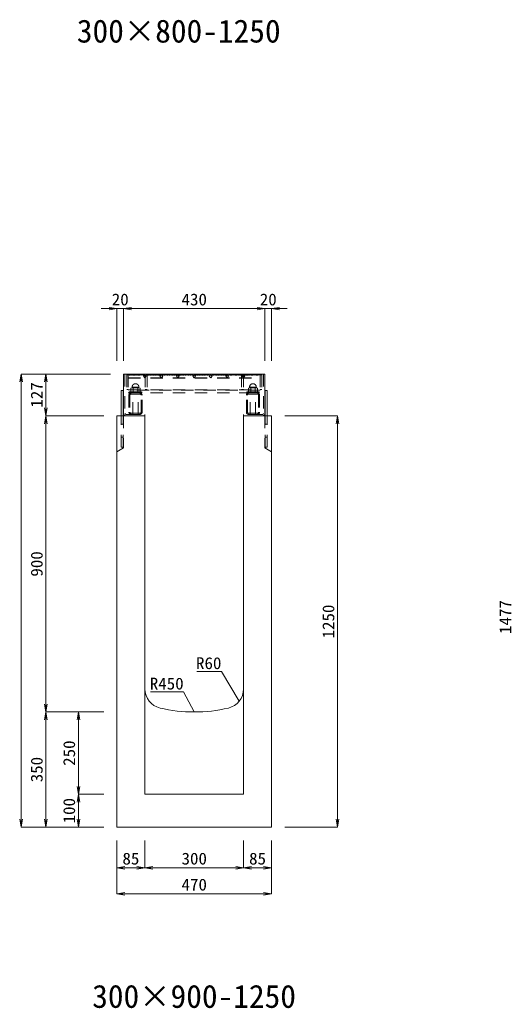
# Model space of a CAD drawing. Units: millimetres at full size; some dimension numbers follow another scale. Extents: x -734 to 58102, y 49499 to 87169.
# Drawn here: x 20827 to 22321, y 61567 to 64571 of the extents above; entities that cross this region are included whole.
import ezdxf
from ezdxf.enums import TextEntityAlignment as Align

# ---------------------------------------------------------------- set-up
doc = ezdxf.new("R2010")
doc.units = ezdxf.units.MM
doc.header["$LTSCALE"] = 50
doc.linetypes.add('USER1', pattern=[1.35, 0.75, -0.6])
doc.layers.add('0_2', color=7, linetype='Continuous')
for name, color, linetype, lineweight in [('寸法線', 7, 'Continuous', 13), ('引出線', 4, 'Continuous', 13), ('本体', 2, 'Continuous', 20), ('ｸﾞﾚｰﾁﾝｸﾞ', 7, 'USER1', 9)]:
    doc.layers.add(name, color=color, linetype=linetype, lineweight=lineweight)
doc.styles.add('ＭＳ 明朝', font='')
doc.styles.get('ＭＳ 明朝').set_extended_font_data('MS Mincho')

# ---------------------------------------------------------------- blocks, each defined once
blk = doc.blocks.new('open_arrow')
at = {"color": 0, "linetype": 'Continuous', "lineweight": -2}
blk.add_lwpolyline([(7.5, 1.25), (0, 0), (7.5, -1.25)], dxfattribs=at)

msp = doc.modelspace()

# ---------------------------------------------------------------- linework, layer by layer
at = {"layer": '寸法線'}
for p, q in [((21190.19, 63692.77), (21074.19, 63692.77)), ((21122.19, 63534.05), (21122.19, 63692.77)), ((21142.19, 63692.77), (21572.19, 63692.77)), ((21142.19, 63534.05), (21142.19, 63692.77)), ((21142.19, 63534.05), (21142.19, 63692.77)), ((21524.19, 63692.77), (21640.19, 63692.77)), ((21572.19, 63534.05), (21572.19, 63692.77)), ((21572.19, 63534.05), (21572.19, 63692.77)), ((21592.19, 63534.05), (21592.19, 63692.77)), ((20830.83, 62117.03), (20830.83, 63494.03)), ((21102.17, 63494.03), (20830.83, 63494.03)), ((20906.38, 63494.03), (20906.38, 63367.03)), ((21102.17, 63494.03), (20906.38, 63494.03)), ((20906.38, 63367.03), (20906.38, 62467.03)), ((21082.17, 63367.03), (20906.38, 63367.03)), ((21082.17, 63367.03), (20906.38, 63367.03)), ((21632.21, 63367.03), (21793, 63367.03)), ((21793, 63367.03), (21793, 62117.03)), ((21082.17, 62467.03), (20906.38, 62467.03)), ((20906.38, 62467.03), (20906.38, 62117.03)), ((21082.17, 62467.03), (20906.38, 62467.03)), ((21004.98, 62217.03), (21004.98, 62467.03)), ((21082.17, 62467.03), (21004.98, 62467.03)), ((21004.98, 62117.03), (21004.98, 62217.03)), ((21082.17, 62217.03), (21004.98, 62217.03)), ((21082.17, 62217.03), (21004.98, 62217.03)), ((21082.17, 62117.03), (20830.83, 62117.03)), ((21082.17, 62117.03), (20906.38, 62117.03)), ((21082.17, 62117.03), (21004.98, 62117.03)), ((21632.21, 62117.03), (21793, 62117.03)), ((21122.19, 62077.01), (21122.19, 61914.43)), ((21122.19, 62077.01), (21122.19, 61993.49)), ((21207.19, 62077.01), (21207.19, 61993.49)), ((21207.19, 62077.01), (21207.19, 61993.49)), ((21507.19, 62077.01), (21507.19, 61993.49)), ((21507.19, 62077.01), (21507.19, 61993.49)), ((21592.19, 62077.01), (21592.19, 61914.43)), ((21592.19, 62077.01), (21592.19, 61993.49)), ((21122.19, 61993.49), (21207.19, 61993.49)), ((21207.19, 61993.49), (21507.19, 61993.49)), ((21507.19, 61993.49), (21592.19, 61993.49)), ((21122.19, 61914.43), (21592.19, 61914.43))]:
    msp.add_line(p, q, dxfattribs=at)
at = {"layer": '引出線'}
for points in [[(21494.26, 62500.34), (21439.85, 62590.24), (21365.18, 62590.24)], [(21357.19, 62467.03), (21324.97, 62528.17), (21223.96, 62528.17)]]:
    msp.add_lwpolyline(points, dxfattribs=at)
at = {"layer": '本体'}
for p, q in [((21122.19, 63367.03), (21122.19, 62117.03)), ((21122.19, 63367.03), (21207.19, 63367.03)), ((21207.19, 62537.55), (21207.19, 63367.03)), ((21507.19, 62537.55), (21507.19, 63367.03)), ((21507.19, 63367.03), (21592.19, 63367.03)), ((21592.19, 62117.03), (21592.19, 63367.03)), ((21207.19, 62537.55), (21207.19, 62217.03)), ((21507.19, 62537.55), (21507.19, 62217.03)), ((21207.19, 62217.03), (21507.19, 62217.03)), ((21122.19, 62117.03), (21592.19, 62117.03))]:
    msp.add_line(p, q, dxfattribs=at)
at = {"layer": '本体', "linetype": 'USER1', "lineweight": 9}
for p, q in [((21142.2, 63367.03), (21142.2, 63270.03)), ((21572.2, 63367.03), (21572.2, 63270.03)), ((21122.2, 63257.52), (21142.2, 63270.03)), ((21592.2, 63257.52), (21572.2, 63270.03))]:
    msp.add_line(p, q, dxfattribs=at)
at = {"layer": '本体'}
for centre, radius, start, end in [((21267.19, 62537.55), 60, 180, 256.65785), ((21447.19, 62537.55), 60, 283.34237, 0), ((21357.19, 62917.03), 450, 256.65777, 283.34225)]:
    msp.add_arc(centre, radius, start, end, dxfattribs=at)
at = {"layer": 'ｸﾞﾚｰﾁﾝｸﾞ', "linetype": 'Continuous'}
for p, q in [((21142.19, 63494.03), (21572.19, 63494.03)), ((21142.19, 63374.66), (21142.19, 63494.03)), ((21572.19, 63367.03), (21572.19, 63494.03)), ((21141.19, 63444.02), (21135.19, 63444.02)), ((21135.19, 63367.03), (21135.19, 63444.02)), ((21141.19, 63367.03), (21141.19, 63444.02)), ((21573.19, 63444.02), (21579.19, 63444.02)), ((21573.19, 63367.03), (21573.19, 63444.02)), ((21579.19, 63367.03), (21579.19, 63444.02))]:
    msp.add_line(p, q, dxfattribs=at)
at = {"layer": 'ｸﾞﾚｰﾁﾝｸﾞ'}
for p, q in [((21146.69, 63494.03), (21146.69, 63374.53)), ((21152.19, 63491.53), (21152.19, 63447.53)), ((21156.69, 63491.53), (21156.69, 63447.53)), ((21156.69, 63491.53), (21156.69, 63436.53)), ((21156.69, 63483.03), (21557.69, 63483.03)), ((21156.69, 63481.53), (21557.69, 63481.53)), ((21159.89, 63491.53), (21160.79, 63489.43)), ((21160.79, 63489.43), (21161.69, 63491.53)), ((21163.69, 63491.53), (21164.59, 63489.43)), ((21164.59, 63489.43), (21165.49, 63491.53)), ((21167.49, 63491.53), (21168.39, 63489.43)), ((21168.39, 63489.43), (21169.29, 63491.53)), ((21171.29, 63491.53), (21172.19, 63489.43)), ((21172.19, 63489.43), (21173.09, 63491.53)), ((21175.09, 63491.53), (21175.99, 63489.43)), ((21175.99, 63489.43), (21176.89, 63491.53)), ((21178.89, 63491.53), (21179.79, 63489.43)), ((21179.79, 63489.43), (21180.69, 63491.53)), ((21182.69, 63491.53), (21183.59, 63489.43)), ((21183.59, 63489.43), (21184.49, 63491.53)), ((21186.49, 63491.53), (21187.39, 63489.43)), ((21187.39, 63489.43), (21188.29, 63491.53)), ((21190.29, 63491.53), (21191.19, 63489.43)), ((21191.19, 63489.43), (21192.09, 63491.53)), ((21194.09, 63491.53), (21194.99, 63489.43)), ((21194.99, 63489.43), (21195.89, 63491.53)), ((21197.89, 63491.53), (21198.79, 63489.43)), ((21198.79, 63489.43), (21199.69, 63491.53)), ((21201.69, 63491.53), (21202.59, 63489.43)), ((21202.59, 63489.43), (21203.49, 63491.53)), ((21207.19, 63491.53), (21202.95, 63487.28)), ((21202.95, 63487.28), (21207.19, 63483.04)), ((21211.43, 63487.28), (21207.19, 63491.53)), ((21207.19, 63483.04), (21211.43, 63487.28)), ((21207.19, 63483.04), (21207.69, 63483.54)), ((21207.69, 63491.53), (21207.69, 63447.53)), ((21212.19, 63491.53), (21213.09, 63489.43)), ((21213.09, 63489.43), (21213.99, 63491.53)), ((21213.69, 63491.53), (21213.69, 63447.53)), ((21215.99, 63491.53), (21216.89, 63489.43)), ((21216.89, 63489.43), (21217.79, 63491.53)), ((21219.79, 63491.53), (21220.69, 63489.43)), ((21220.69, 63489.43), (21221.59, 63491.53)), ((21223.59, 63491.53), (21224.49, 63489.43)), ((21224.49, 63489.43), (21225.39, 63491.53)), ((21227.39, 63491.53), (21228.29, 63489.43)), ((21228.29, 63489.43), (21229.19, 63491.53)), ((21231.19, 63491.53), (21232.09, 63489.43)), ((21232.09, 63489.43), (21232.99, 63491.53)), ((21234.99, 63491.53), (21235.89, 63489.43)), ((21235.89, 63489.43), (21236.79, 63491.53)), ((21238.79, 63491.53), (21239.69, 63489.43)), ((21239.69, 63489.43), (21240.59, 63491.53)), ((21242.59, 63491.53), (21243.49, 63489.43)), ((21243.49, 63489.43), (21244.39, 63491.53)), ((21246.39, 63491.53), (21247.29, 63489.43)), ((21247.29, 63489.43), (21248.19, 63491.53)), ((21250.19, 63491.53), (21251.09, 63489.43)), ((21251.09, 63489.43), (21251.99, 63491.53)), ((21257.19, 63491.53), (21252.95, 63487.28)), ((21252.95, 63487.28), (21257.19, 63483.04)), ((21261.44, 63487.28), (21257.19, 63491.53)), ((21257.19, 63483.04), (21261.44, 63487.28)), ((21262.19, 63491.53), (21263.09, 63489.43)), ((21263.09, 63489.43), (21263.99, 63491.53)), ((21265.99, 63491.53), (21266.89, 63489.43)), ((21266.89, 63489.43), (21267.79, 63491.53)), ((21269.79, 63491.53), (21270.69, 63489.43)), ((21270.69, 63489.43), (21271.59, 63491.53)), ((21273.59, 63491.53), (21274.49, 63489.43)), ((21274.49, 63489.43), (21275.39, 63491.53)), ((21277.39, 63491.53), (21278.29, 63489.43)), ((21278.29, 63489.43), (21279.19, 63491.53)), ((21281.19, 63491.53), (21282.09, 63489.43)), ((21282.09, 63489.43), (21282.99, 63491.53)), ((21284.99, 63491.53), (21285.89, 63489.43)), ((21285.89, 63489.43), (21286.79, 63491.53)), ((21288.79, 63491.53), (21289.69, 63489.43)), ((21289.69, 63489.43), (21290.59, 63491.53)), ((21292.59, 63491.53), (21293.49, 63489.43)), ((21293.49, 63489.43), (21294.39, 63491.53)), ((21296.39, 63491.53), (21297.29, 63489.43)), ((21297.29, 63489.43), (21298.19, 63491.53)), ((21300.19, 63491.53), (21301.09, 63489.43)), ((21301.09, 63489.43), (21301.99, 63491.53)), ((21307.19, 63491.53), (21302.95, 63487.28)), ((21302.95, 63487.28), (21307.19, 63483.04)), ((21311.43, 63487.28), (21307.19, 63491.53)), ((21307.19, 63483.04), (21311.43, 63487.28)), ((21312.19, 63491.53), (21313.09, 63489.43)), ((21313.09, 63489.43), (21313.99, 63491.53)), ((21315.99, 63491.53), (21316.89, 63489.43)), ((21316.89, 63489.43), (21317.79, 63491.53)), ((21319.79, 63491.53), (21320.69, 63489.43)), ((21320.69, 63489.43), (21321.59, 63491.53)), ((21323.59, 63491.53), (21324.49, 63489.43)), ((21324.49, 63489.43), (21325.39, 63491.53)), ((21327.39, 63491.53), (21328.29, 63489.43)), ((21328.29, 63489.43), (21329.19, 63491.53)), ((21331.19, 63491.53), (21332.09, 63489.43)), ((21332.09, 63489.43), (21332.99, 63491.53)), ((21334.99, 63491.53), (21335.89, 63489.43)), ((21335.89, 63489.43), (21336.79, 63491.53)), ((21338.79, 63491.53), (21339.69, 63489.43)), ((21339.69, 63489.43), (21340.59, 63491.53)), ((21342.59, 63491.53), (21343.49, 63489.43)), ((21343.49, 63489.43), (21344.39, 63491.53)), ((21346.39, 63491.53), (21347.29, 63489.43)), ((21347.29, 63489.43), (21348.19, 63491.53)), ((21350.19, 63491.53), (21351.09, 63489.43)), ((21351.09, 63489.43), (21351.99, 63491.53)), ((21357.19, 63491.53), (21352.95, 63487.28)), ((21352.95, 63487.28), (21357.19, 63483.04)), ((21357.19, 63491.53), (21361.43, 63487.28)), ((21361.43, 63487.28), (21357.19, 63483.04)), ((21363.29, 63489.43), (21362.39, 63491.53)), ((21364.19, 63491.53), (21363.29, 63489.43)), ((21367.09, 63489.43), (21366.19, 63491.53)), ((21367.99, 63491.53), (21367.09, 63489.43)), ((21370.89, 63489.43), (21369.99, 63491.53)), ((21371.79, 63491.53), (21370.89, 63489.43)), ((21374.69, 63489.43), (21373.79, 63491.53)), ((21375.59, 63491.53), (21374.69, 63489.43)), ((21378.49, 63489.43), (21377.59, 63491.53)), ((21379.39, 63491.53), (21378.49, 63489.43)), ((21382.29, 63489.43), (21381.39, 63491.53)), ((21383.19, 63491.53), (21382.29, 63489.43)), ((21386.09, 63489.43), (21385.19, 63491.53)), ((21386.99, 63491.53), (21386.09, 63489.43)), ((21389.89, 63489.43), (21388.99, 63491.53)), ((21390.79, 63491.53), (21389.89, 63489.43)), ((21393.69, 63489.43), (21392.79, 63491.53)), ((21394.59, 63491.53), (21393.69, 63489.43)), ((21397.49, 63489.43), (21396.59, 63491.53)), ((21398.39, 63491.53), (21397.49, 63489.43)), ((21401.29, 63489.43), (21400.39, 63491.53)), ((21402.19, 63491.53), (21401.29, 63489.43)), ((21402.95, 63487.28), (21407.19, 63491.53)), ((21407.19, 63483.04), (21402.95, 63487.28)), ((21407.19, 63491.53), (21411.43, 63487.28)), ((21411.43, 63487.28), (21407.19, 63483.04)), ((21413.29, 63489.43), (21412.39, 63491.53)), ((21414.19, 63491.53), (21413.29, 63489.43)), ((21417.09, 63489.43), (21416.19, 63491.53)), ((21417.99, 63491.53), (21417.09, 63489.43)), ((21420.89, 63489.43), (21419.99, 63491.53)), ((21421.79, 63491.53), (21420.89, 63489.43)), ((21424.69, 63489.43), (21423.79, 63491.53)), ((21425.59, 63491.53), (21424.69, 63489.43)), ((21428.49, 63489.43), (21427.59, 63491.53)), ((21429.39, 63491.53), (21428.49, 63489.43)), ((21432.29, 63489.43), (21431.39, 63491.53)), ((21433.19, 63491.53), (21432.29, 63489.43)), ((21436.09, 63489.43), (21435.19, 63491.53)), ((21436.99, 63491.53), (21436.09, 63489.43)), ((21439.89, 63489.43), (21438.99, 63491.53)), ((21440.79, 63491.53), (21439.89, 63489.43)), ((21443.69, 63489.43), (21442.79, 63491.53)), ((21444.59, 63491.53), (21443.69, 63489.43)), ((21447.49, 63489.43), (21446.59, 63491.53)), ((21448.39, 63491.53), (21447.49, 63489.43)), ((21451.29, 63489.43), (21450.39, 63491.53)), ((21452.19, 63491.53), (21451.29, 63489.43)), ((21452.95, 63487.28), (21457.19, 63491.53)), ((21457.19, 63483.04), (21452.95, 63487.28)), ((21457.19, 63491.53), (21461.43, 63487.28)), ((21461.43, 63487.28), (21457.19, 63483.04)), ((21463.29, 63489.43), (21462.39, 63491.53)), ((21464.19, 63491.53), (21463.29, 63489.43)), ((21467.09, 63489.43), (21466.19, 63491.53)), ((21467.99, 63491.53), (21467.09, 63489.43)), ((21470.89, 63489.43), (21469.99, 63491.53)), ((21471.79, 63491.53), (21470.89, 63489.43)), ((21474.69, 63489.43), (21473.79, 63491.53)), ((21475.59, 63491.53), (21474.69, 63489.43)), ((21478.49, 63489.43), (21477.59, 63491.53)), ((21479.39, 63491.53), (21478.49, 63489.43)), ((21482.29, 63489.43), (21481.39, 63491.53)), ((21483.19, 63491.53), (21482.29, 63489.43)), ((21486.09, 63489.43), (21485.19, 63491.53)), ((21486.99, 63491.53), (21486.09, 63489.43)), ((21489.89, 63489.43), (21488.99, 63491.53)), ((21490.79, 63491.53), (21489.89, 63489.43)), ((21493.69, 63489.43), (21492.79, 63491.53)), ((21494.59, 63491.53), (21493.69, 63489.43)), ((21497.49, 63489.43), (21496.59, 63491.53)), ((21498.39, 63491.53), (21497.49, 63489.43)), ((21501.29, 63489.43), (21500.39, 63491.53)), ((21500.69, 63491.53), (21500.69, 63447.53)), ((21502.19, 63491.53), (21501.29, 63489.43)), ((21502.95, 63487.28), (21507.19, 63491.53)), ((21507.19, 63483.04), (21502.95, 63487.28)), ((21506.69, 63491.53), (21506.69, 63447.53)), ((21507.19, 63483.04), (21506.69, 63483.54)), ((21507.19, 63491.53), (21511.44, 63487.28)), ((21511.44, 63487.28), (21507.19, 63483.04)), ((21511.79, 63489.43), (21510.89, 63491.53)), ((21512.69, 63491.53), (21511.79, 63489.43)), ((21515.59, 63489.43), (21514.69, 63491.53)), ((21516.49, 63491.53), (21515.59, 63489.43)), ((21519.39, 63489.43), (21518.49, 63491.53)), ((21520.29, 63491.53), (21519.39, 63489.43)), ((21523.19, 63489.43), (21522.29, 63491.53)), ((21524.09, 63491.53), (21523.19, 63489.43)), ((21526.99, 63489.43), (21526.09, 63491.53)), ((21527.89, 63491.53), (21526.99, 63489.43)), ((21530.79, 63489.43), (21529.89, 63491.53)), ((21531.69, 63491.53), (21530.79, 63489.43)), ((21534.59, 63489.43), (21533.69, 63491.53)), ((21535.49, 63491.53), (21534.59, 63489.43)), ((21538.39, 63489.43), (21537.49, 63491.53)), ((21539.29, 63491.53), (21538.39, 63489.43)), ((21542.19, 63489.43), (21541.29, 63491.53)), ((21543.09, 63491.53), (21542.19, 63489.43)), ((21545.99, 63489.43), (21545.09, 63491.53)), ((21546.89, 63491.53), (21545.99, 63489.43)), ((21549.79, 63489.43), (21548.89, 63491.53)), ((21550.69, 63491.53), (21549.79, 63489.43)), ((21553.59, 63489.43), (21552.69, 63491.53)), ((21554.49, 63491.53), (21553.59, 63489.43)), ((21557.69, 63491.53), (21557.69, 63447.53)), ((21557.69, 63491.53), (21557.69, 63436.53)), ((21562.19, 63491.53), (21562.19, 63447.53)), ((21567.69, 63494.03), (21567.69, 63374.53)), ((21152.19, 63447.53), (21156.69, 63447.53)), ((21156.69, 63446.53), (21557.69, 63446.53)), ((21557.69, 63445.03), (21156.69, 63445.03)), ((21164.84, 63451.33), (21168.31, 63452.53)), ((21164.84, 63439.53), (21164.84, 63451.33)), ((21168.31, 63454.53), (21189.08, 63454.53)), ((21168.31, 63452.53), (21168.31, 63454.53)), ((21168.31, 63452.53), (21171.77, 63451.33)), ((21189.08, 63452.53), (21168.31, 63452.53)), ((21171.77, 63451.33), (21178.69, 63452.53)), ((21171.77, 63439.53), (21171.77, 63451.33)), ((21178.69, 63452.53), (21185.62, 63451.33)), ((21185.62, 63451.33), (21189.08, 63452.53)), ((21185.62, 63451.33), (21185.62, 63439.53)), ((21189.08, 63454.53), (21189.08, 63452.53)), ((21189.08, 63452.53), (21192.54, 63451.33)), ((21192.54, 63451.33), (21192.54, 63439.53)), ((21207.69, 63447.53), (21213.69, 63447.53)), ((21506.69, 63447.53), (21500.69, 63447.53)), ((21525.3, 63452.53), (21521.84, 63451.33)), ((21521.84, 63451.33), (21521.84, 63439.53)), ((21546.08, 63454.53), (21525.3, 63454.53)), ((21525.3, 63454.53), (21525.3, 63452.53)), ((21528.76, 63451.33), (21525.3, 63452.53)), ((21525.3, 63452.53), (21546.08, 63452.53)), ((21535.69, 63452.53), (21528.76, 63451.33)), ((21528.76, 63451.33), (21528.76, 63439.53)), ((21542.61, 63451.33), (21535.69, 63452.53)), ((21546.08, 63452.53), (21542.61, 63451.33)), ((21542.61, 63439.53), (21542.61, 63451.33)), ((21546.08, 63452.53), (21546.08, 63454.53)), ((21549.54, 63451.33), (21546.08, 63452.53)), ((21549.54, 63439.53), (21549.54, 63451.33)), ((21562.19, 63447.53), (21557.69, 63447.53)), ((21156.69, 63436.53), (21557.69, 63436.53)), ((21158.69, 63430.13), (21158.69, 63377.93)), ((21159.69, 63439.53), (21197.69, 63439.53)), ((21159.69, 63439.53), (21178.69, 63439.53)), ((21159.69, 63436.53), (21159.69, 63439.53)), ((21197.69, 63436.53), (21159.69, 63436.53)), ((21161.89, 63430.13), (21161.89, 63377.93)), ((21164.19, 63436.46), (21164.19, 63433.2)), ((21178.69, 63439.53), (21164.84, 63439.53)), ((21192.29, 63436.53), (21165.09, 63436.53)), ((21192.29, 63436.53), (21165.09, 63436.53)), ((21192.29, 63433.33), (21165.09, 63433.33)), ((21170.69, 63371.53), (21170.69, 63436.53)), ((21170.69, 63436.53), (21186.69, 63436.53)), ((21178.69, 63439.53), (21171.77, 63439.53)), ((21192.54, 63439.53), (21178.69, 63439.53)), ((21186.69, 63371.53), (21186.69, 63436.53)), ((21193.19, 63436.46), (21193.19, 63433.2)), ((21195.49, 63377.93), (21195.49, 63430.13)), ((21197.69, 63439.53), (21197.69, 63436.53)), ((21198.69, 63377.93), (21198.69, 63430.13)), ((21515.69, 63377.93), (21515.69, 63430.13)), ((21554.69, 63439.53), (21516.69, 63439.53)), ((21516.69, 63439.53), (21516.69, 63436.53)), ((21516.69, 63436.53), (21554.69, 63436.53)), ((21518.89, 63377.93), (21518.89, 63430.13)), ((21521.19, 63436.46), (21521.19, 63433.2)), ((21521.84, 63439.53), (21535.69, 63439.53)), ((21522.09, 63436.53), (21549.29, 63436.53)), ((21522.09, 63436.53), (21549.29, 63436.53)), ((21522.09, 63433.33), (21549.29, 63433.33)), ((21527.69, 63371.53), (21527.69, 63436.53)), ((21543.69, 63436.53), (21527.69, 63436.53)), ((21535.69, 63439.53), (21549.54, 63439.53)), ((21554.69, 63439.53), (21535.69, 63439.53)), ((21535.69, 63439.53), (21542.61, 63439.53)), ((21543.69, 63371.53), (21543.69, 63436.53)), ((21550.19, 63436.46), (21550.19, 63433.2)), ((21552.49, 63430.13), (21552.49, 63377.93)), ((21554.69, 63436.53), (21554.69, 63439.53)), ((21555.69, 63430.13), (21555.69, 63377.93)), ((21135.19, 63272.03), (21135.19, 63367.03)), ((21141.19, 63272.03), (21141.19, 63367.03)), ((21149.69, 63371.53), (21207.19, 63371.53)), ((21164.19, 63374.86), (21164.19, 63371.59)), ((21165.09, 63374.73), (21192.29, 63374.73)), ((21165.09, 63371.53), (21192.29, 63371.53)), ((21193.19, 63374.86), (21193.19, 63371.59)), ((21207.19, 63371.53), (21207.19, 63367.03)), ((21564.69, 63371.53), (21507.19, 63371.53)), ((21507.19, 63371.53), (21507.19, 63367.03)), ((21521.19, 63374.86), (21521.19, 63371.59)), ((21549.29, 63374.73), (21522.09, 63374.73)), ((21549.29, 63371.53), (21522.09, 63371.53)), ((21550.19, 63374.86), (21550.19, 63371.59)), ((21573.19, 63272.03), (21573.19, 63367.03)), ((21579.19, 63272.03), (21579.19, 63367.03)), ((21135.19, 63342.03), (21141.19, 63342.03)), ((21573.19, 63342.03), (21579.19, 63342.03)), ((21135.19, 63302.03), (21141.19, 63302.03)), ((21573.19, 63302.03), (21579.19, 63302.03)), ((21141.19, 63272.03), (21135.19, 63272.03)), ((21573.19, 63272.03), (21579.19, 63272.03))]:
    msp.add_line(p, q, dxfattribs=at)
at = {"layer": 'ｸﾞﾚｰﾁﾝｸﾞ', "lineweight": 5}
msp.add_line((21152.19, 63491.53), (21562.19, 63491.53), dxfattribs=at)
at = {"layer": 'ｸﾞﾚｰﾁﾝｸﾞ'}
for centre, radius, start, end in [((21178.69, 63454.53), 10.25, 0, 180), ((21535.69, 63454.53), 10.25, 0, 180), ((21165.09, 63430.13), 6.4, 90, 180), ((21165.09, 63430.13), 3.2, 90, 180), ((21192.29, 63430.13), 6.4, 0, 90), ((21192.29, 63430.13), 3.2, 0, 90), ((21522.09, 63430.13), 6.4, 90, 180), ((21522.09, 63430.13), 3.2, 90, 180), ((21549.29, 63430.13), 6.4, 0, 90), ((21549.29, 63430.13), 3.2, 0, 90), ((21149.69, 63374.53), 7.5, 179.01874, 270), ((21149.69, 63374.53), 3, 180, 270), ((21165.09, 63377.93), 6.4, 180, 270), ((21165.09, 63377.93), 3.2, 180, 270), ((21192.29, 63377.93), 6.4, 270, 0), ((21192.29, 63377.93), 3.2, 270, 0), ((21522.09, 63377.93), 6.4, 180, 270), ((21522.09, 63377.93), 3.2, 180, 270), ((21549.29, 63377.93), 6.4, 270, 0), ((21549.29, 63377.93), 3.2, 270, 0), ((21564.69, 63374.53), 7.5, 270, 0), ((21564.69, 63374.53), 3, 270, 0)]:
    msp.add_arc(centre, radius, start, end, dxfattribs=at)

# ---------------------------------------------------------------- block references
at = {"layer": '寸法線', "xscale": 3.2, "yscale": 3.2}
for p, rotation in [((21122.19, 63692.77), 180), ((21572.19, 63692.77), 180), ((21572.19, 63692.77), 180), ((20830.83, 63494.03), 270), ((20906.38, 63494.03), 270), ((20906.38, 63367.03), 90), ((20906.38, 63367.03), 270), ((21793, 63367.03), 270), ((20906.38, 62467.03), 90), ((20906.38, 62467.03), 270), ((21004.98, 62467.03), 270), ((21004.98, 62217.03), 90), ((21004.98, 62217.03), 270), ((20830.83, 62117.03), 90), ((20906.38, 62117.03), 90), ((21004.98, 62117.03), 90), ((21793, 62117.03), 90), ((21207.19, 61993.49), 180), ((21507.19, 61993.49), 180), ((21592.19, 61993.49), 180), ((21592.19, 61914.43), 180)]:
    msp.add_blockref('open_arrow', p, dxfattribs=dict(at, rotation=rotation))
for p in [(21142.19, 63692.77), (21142.19, 63692.77), (21592.19, 63692.77), (21122.19, 61993.49), (21207.19, 61993.49), (21507.19, 61993.49), (21122.19, 61914.43)]:
    msp.add_blockref('open_arrow', p, dxfattribs=at)
at = {"layer": '引出線', "xscale": 0.0533, "yscale": 0.0533}
for p, rotation in [((21494.26, 62500.34), 121.2), ((21357.19, 62467.03), 117.8)]:
    msp.add_blockref('open_arrow', p, dxfattribs=dict(at, rotation=rotation))

# ---------------------------------------------------------------- texts
at = {"layer": '0_2', "style": 'ＭＳ 明朝'}
for s, p in [('300×800-1250', (21310.07, 64536.46)), ('300×900-1250', (21356.71, 61602.95))]:
    msp.add_text(s, height=70.05, dxfattribs=at).set_placement(p, align=Align.MIDDLE_CENTER)
at = {"layer": '寸法線', "style": 'ＭＳ 明朝', "width": 1.05}
for s, p in [('20', (21132.19, 63720.79)), ('430', (21357.19, 63720.79)), ('20', (21582.19, 63720.79)), ('85', (21164.69, 62021.51)), ('300', (21357.19, 62021.51)), ('85', (21549.69, 62021.51)), ('470', (21357.19, 61942.45))]:
    msp.add_text(s, height=36.03, dxfattribs=at).set_placement(p, align=Align.MIDDLE_CENTER)
for s, p in [('127', (20878.36, 63430.53)), ('900', (20878.36, 62917.03)), ('1250', (21764.98, 62742.03)), ('1477', (22302.81, 62755.53)), ('250', (20976.96, 62342.03)), ('350', (20878.36, 62292.03)), ('100', (20976.96, 62167.03))]:
    msp.add_text(s, height=36.03, rotation=90, dxfattribs=at).set_placement(p, align=Align.MIDDLE_CENTER)
at = {"layer": '引出線', "style": 'ＭＳ 明朝', "width": 1.05}
for s, p in [('R60', (21439.85, 62633.44)), ('R450', (21324.97, 62571.37))]:
    msp.add_text(s, height=36.03, dxfattribs=at).set_placement(p, align=Align.TOP_RIGHT)

doc.saveas('drawing.dxf')
